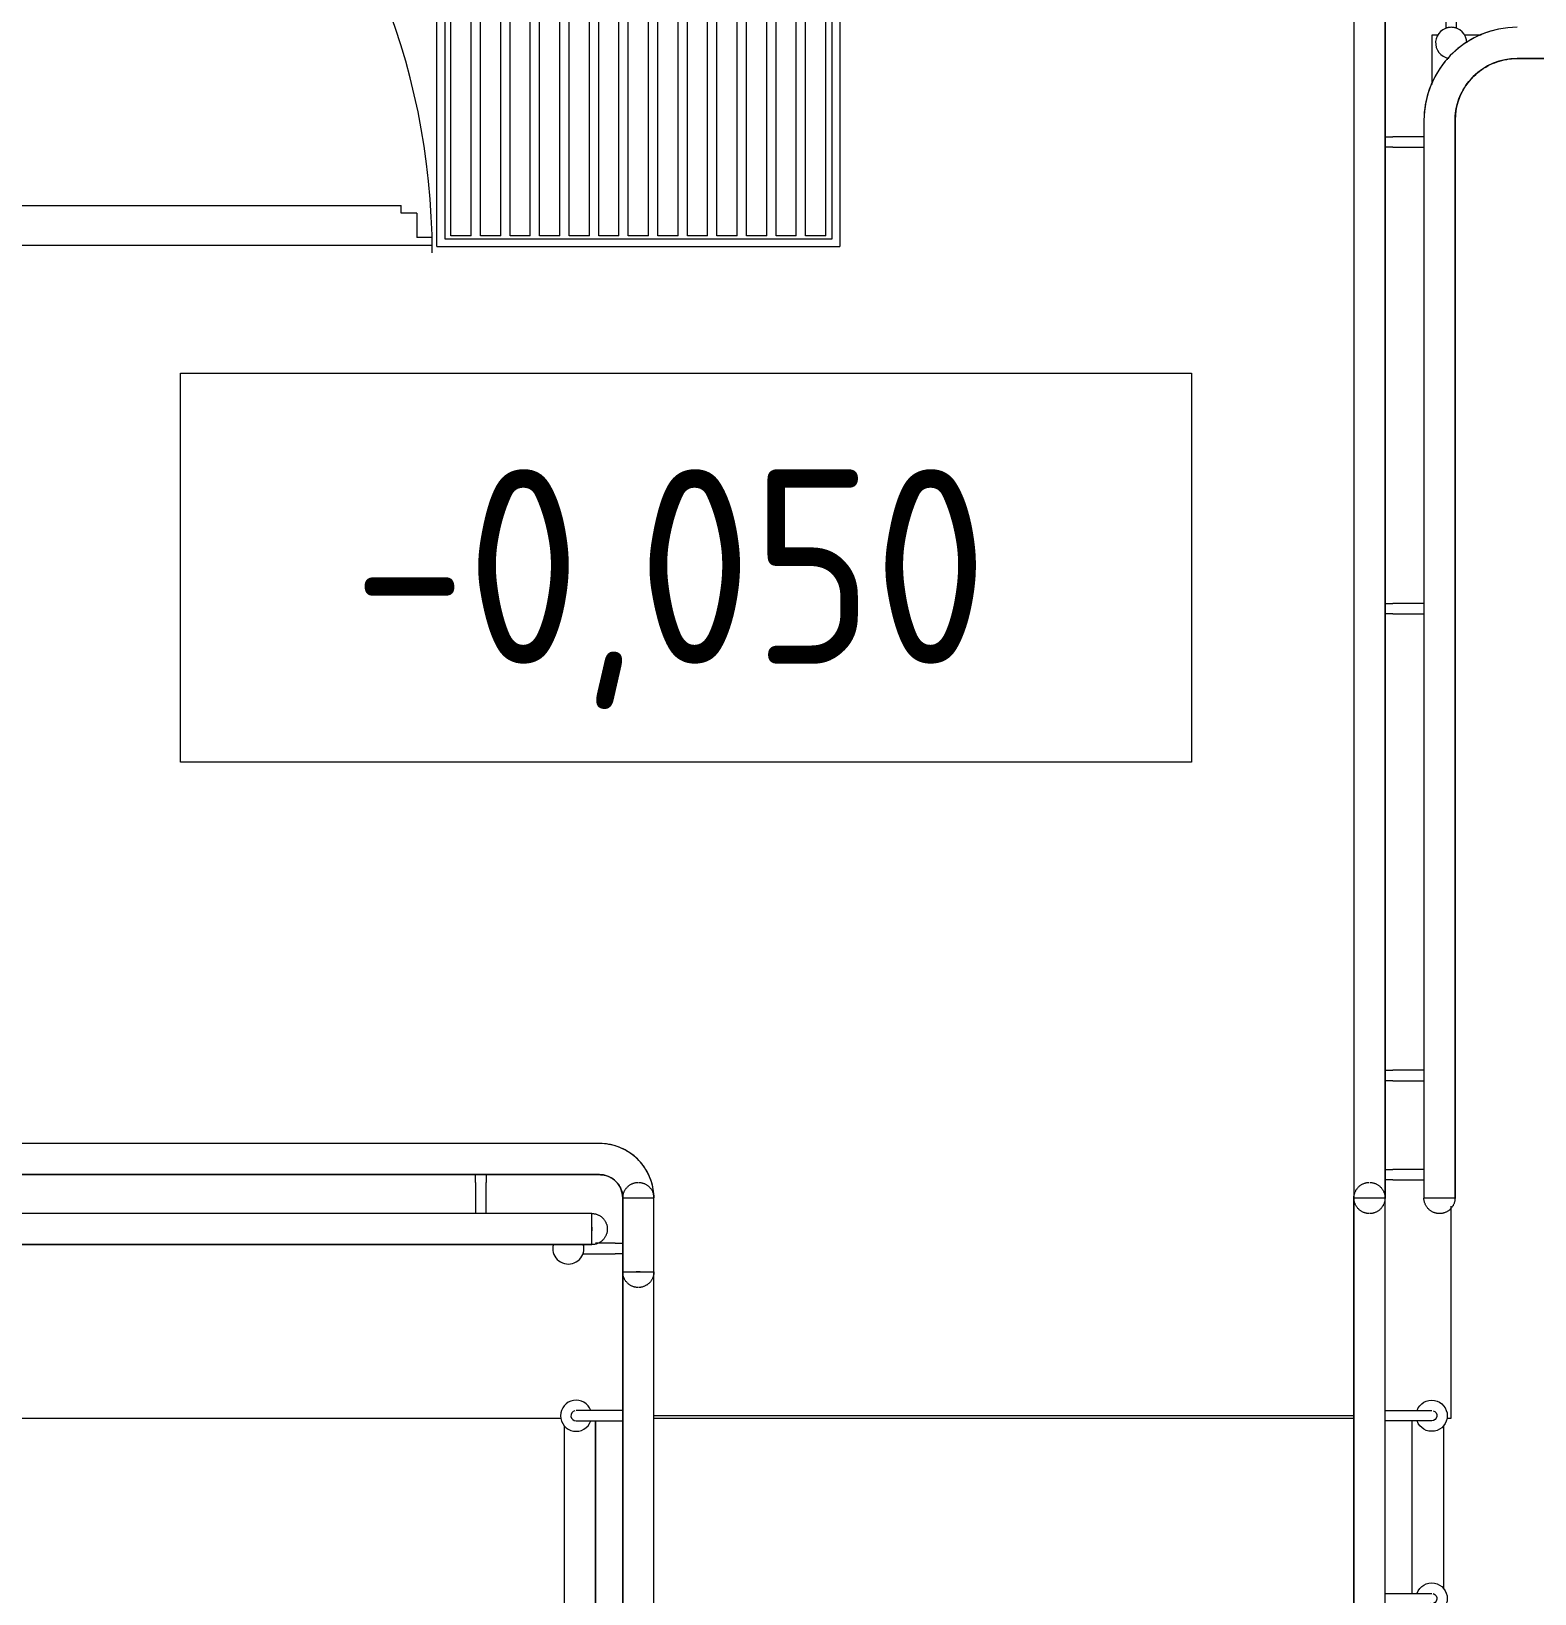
# Model space of a CAD drawing. Header units: millimetres. Extents: x -515342 to 330399, y -224905 to 507333.
# Drawn here: x -272444 to -270511, y -30284 to -28276 of the extents above; entities that cross this region are included whole.
import ezdxf

# ---------------------------------------------------------------- set-up
doc = ezdxf.new("R2010")
doc.units = ezdxf.units.MM
doc.linetypes.add('ASVP_Невидимые', pattern=[5, 3, -2])
doc.layers.get('0').update_dxf_attribs({"lineweight": 0})
for name, color, linetype, lineweight in [('Аннотация', 7, 'Continuous', 0), ('Двери', 7, 'Continuous', 0), ('Лестницы', 7, 'Continuous', 0), ('Обобщенные модели', 7, 'Continuous', 0), ('Ограждение', 7, 'Continuous', 0), ('Отметки', 7, 'Continuous', 0), ('Пандусы', 7, 'Continuous', 0), ('Стены внутренние', 7, 'Continuous', 0)]:
    doc.layers.add(name, color=color, linetype=linetype, lineweight=lineweight)
doc.styles.add('GOST Common_1', font='', dxfattribs={"width": 0.9, "height": 250})
doc.styles.get('GOST Common_1').set_extended_font_data('GOST Common')

# ---------------------------------------------------------------- blocks, each defined once
blk = doc.blocks.new('Дверь_Стальная_Фрамуга_2 полотна1 - АР_Дверь_Внутренняя_1350х2680h_коробка__О_Л 2-10217686-О_АР_П_1_0_000_План 1 этажа')
at = {"layer": 'Двери', "lineweight": 18}
for p, q in [((740, 1140), (730, 1140)), ((730, 1140), (730, 1120)), ((740, 240), (740, 1140)), ((699, 1120), (699, 1100)), ((699, 1120), (730, 1120)), ((699, 1100), (689, 1100)), ((689, 260), (689, 1100)), ((-699, 875), (-689, 875)), ((-699, 855), (-699, 875)), ((-689, 260), (-689, 875)), ((-730, 835), (-730, 855)), ((-699, 855), (-730, 855)), ((-740, 240), (-740, 835)), ((-740, 835), (-730, 835)), ((-730, 260), (-730, 240)), ((-730, 260), (-689, 260)), ((730, 260), (689, 260)), ((730, 260), (730, 240)), ((-810, 220), (-810, 230)), ((-801, 230), (-810, 230)), ((-775, 230), (-800, 230)), ((-775, 230), (-755, 230)), ((-775, 230), (-775, 160)), ((-755, 220), (-755, 230)), ((-730, 240), (-740, 240)), ((730, 240), (740, 240)), ((775, 230), (755, 230)), ((755, 220), (755, 230)), ((775, 230), (775, 160)), ((775, 230), (800, 230)), ((801, 230), (810, 230)), ((810, 220), (810, 230)), ((-755, 220), (-735, 220)), ((-735, 179), (-735, 220)), ((755, 220), (735, 220)), ((735, 179), (735, 220)), ((-735, 179), (-719, 179)), ((-719, 160), (-719, 179)), ((735, 179), (719, 179)), ((719, 160), (719, 179)), ((-775, 160), (-719, 160)), ((775, 160), (719, 160))]:
    blk.add_line(p, q, dxfattribs=at)
at = {"layer": 'Двери', "linetype": 'ASVP_Невидимые', "lineweight": 18}
for p, q in [((-775, 220), (-800, 220)), ((775, 220), (800, 220)), ((-800, 160), (-775, 160)), ((800, 160), (775, 160))]:
    blk.add_line(p, q, dxfattribs=at)
at = {"layer": 'Двери', "lineweight": 18}
for centre in [(-750, 240), (750, 240)]:
    blk.add_circle(centre, 10, dxfattribs=at)
for centre, radius, start, end in [((750, 240), 900, 90, 180), ((-750, 240), 637.9, 0, 90)]:
    blk.add_arc(centre, radius, start, end, dxfattribs=at)
blk = doc.blocks.new('Ограждение - АР_Ограждение_Балясина_D40 доп поручень 700-9726300-О_АР_П_1_0_000_План 1 этажа')
at = {"layer": 'Ограждение'}
for p, q in [((-26.7, 6.7), (-60, 6.7)), ((-60, -6.7), (-26.7, -6.7)), ((-26.7, -6.7), (-20, -6.7))]:
    blk.add_line(p, q, dxfattribs=at)
at = {"layer": 'Ограждение', "flags": 128}
for points in [[(0, 6.7), (0, 6.7), (-0.1, 6.7), (-0.2, 6.7), (-0.3, 6.7), (-0.5, 6.7), (-0.8, 6.7), (-1, 6.7), (-1.4, 6.7), (-1.7, 6.7), (-2.1, 6.7), (-2.5, 6.7), (-3, 6.7), (-3.5, 6.7), (-4.1, 6.7), (-4.7, 6.7), (-5.3, 6.7), (-5.9, 6.7), (-6.6, 6.7), (-7.3, 6.7), (-8.1, 6.7), (-8.9, 6.7), (-9.7, 6.7), (-10.5, 6.7), (-11.4, 6.7), (-12.3, 6.7), (-13.2, 6.7), (-14.1, 6.7), (-15, 6.7), (-16, 6.7), (-17, 6.7), (-18, 6.7), (-19, 6.7), (-20, 6.7), (-21.1, 6.7), (-22.1, 6.7), (-23.2, 6.7), (-24.2, 6.7), (-25.3, 6.7), (-26.4, 6.7), (-26.7, 6.7)], [(-26.7, -6.7), (-25.6, -6.7), (-24.5, -6.7), (-23.5, -6.7), (-22.4, -6.7), (-21.4, -6.7), (-20.3, -6.7), (-19.3, -6.7), (-18.3, -6.7), (-17.3, -6.7), (-16.3, -6.7), (-15.3, -6.7), (-14.4, -6.7), (-13.4, -6.7), (-12.5, -6.7), (-11.6, -6.7), (-10.7, -6.7), (-9.9, -6.7), (-9.1, -6.7), (-8.3, -6.7), (-7.5, -6.7), (-6.8, -6.7), (-6.1, -6.7), (-5.5, -6.7), (-4.8, -6.7), (-4.2, -6.7), (-3.7, -6.7), (-3.1, -6.7), (-2.7, -6.7), (-2.2, -6.7), (-1.8, -6.7), (-1.4, -6.7), (-1.1, -6.7), (-0.8, -6.7), (-0.6, -6.7), (-0.4, -6.7), (-0.2, -6.7), (-0.1, -6.7), (0, -6.7), (0, -6.7)]]:
    blk.add_lwpolyline(points, dxfattribs=at)
at = {"layer": 'Ограждение'}
for radius, start, end in [(20, 360, 160.3657), (6.67, 90, 105), (6.67, 285, 90), (20, 199.6343, 360)]:
    blk.add_arc((0, 0), radius, start, end, dxfattribs=at)
blk = doc.blocks.new('Ограждение - Ограждение-9721694-О_АР_П_1_0_000_План 1 этажа')
at = {"extrusion": (0, 0, -1), "zscale": -1, "rotation": 180}
for p in [(-104110, 5542.9), (-104110, 5307.9)]:
    blk.add_blockref('Ограждение - АР_Ограждение_Балясина_D40 доп поручень 700-9726300-О_АР_П_1_0_000_План 1 этажа', p, dxfattribs=at)
blk = doc.blocks.new('Ограждение - Ограждение-9721698-О_АР_П_1_0_000_План 1 этажа')
at = {"rotation": 180}
blk.add_blockref('Ограждение - АР_Ограждение_Балясина_D40 доп поручень 700-9726300-О_АР_П_1_0_000_План 1 этажа', (103010, 5542.9), dxfattribs=at)
blk = doc.blocks.new('Тип верхнего поручня - Верхний поручень_Внутренний_-9721743-О_АР_П_1_0_000_План 1 этажа')
at = {"layer": 'Ограждение'}
for p, q in [((104010, 5822.9), (104010, 5544.8)), ((104027.7, 5822.9), (104032.3, 5822.9)), ((104050, 5544.8), (104050, 5822.9)), ((104010, 5542.5), (104010, -453.6)), ((104050, -453.6), (104050, 5542.5))]:
    blk.add_line(p, q, dxfattribs=at)
at = {"layer": 'Ограждение', "flags": 128}
for points in [[(104010, 5544.8), (104010, 5543.6), (104010, 5542.5)], [(104050, 5542.5), (104050, 5543.7), (104050, 5544.8)]]:
    blk.add_lwpolyline(points, dxfattribs=at)
blk = doc.blocks.new('Тип верхнего поручня - АР_Ограждение_Ограничение_D40-V63-О_АР_П_1_0_000_План 1 этажа')
at = {"layer": 'Ограждение', "flags": 128}
for points in [[(0, 20), (0.8, 20), (1.6, 19.9), (2.4, 19.9), (3.2, 19.7), (4, 19.6), (4.8, 19.4), (5.5, 19.2), (6.3, 19), (7, 18.7), (7.8, 18.4), (8.5, 18.1), (9.2, 17.7), (9.9, 17.4), (10.6, 16.9), (11.3, 16.5), (11.9, 16), (12.6, 15.6), (13.2, 15), (13.8, 14.5), (14.3, 13.9), (14.9, 13.3), (15.4, 12.7), (15.9, 12.1), (16.4, 11.5), (16.8, 10.8), (17.2, 10.1), (17.6, 9.4), (18, 8.7), (18.3, 8), (18.6, 7.2), (18.9, 6.5), (19.2, 5.7), (19.4, 5), (19.6, 4.2), (19.7, 3.4), (19.8, 2.6), (19.9, 1.8), (20, 1), (20, 0.2)], [(20, -0.8), (19.9, -1.6), (19.9, -2.4), (19.7, -3.2), (19.6, -4), (19.4, -4.8), (19.2, -5.5), (19, -6.3), (18.7, -7), (18.4, -7.8), (18.1, -8.5), (17.7, -9.2), (17.4, -9.9), (16.9, -10.6), (16.5, -11.3), (16, -11.9), (15.6, -12.6), (15, -13.2), (14.5, -13.8), (13.9, -14.3), (13.3, -14.9), (12.7, -15.4), (12.1, -15.9), (11.5, -16.4), (10.8, -16.8), (10.1, -17.2), (9.4, -17.6), (8.7, -18), (8, -18.3), (7.2, -18.6), (6.5, -18.9), (5.7, -19.2), (5, -19.4), (4.2, -19.6), (3.4, -19.7), (2.6, -19.8), (1.8, -19.9), (1, -20), (0.2, -20), (0, -20)]]:
    blk.add_lwpolyline(points, dxfattribs=at)
blk = doc.blocks.new('Тип верхнего поручня - Верхний поручень_Внутренний_-V64-О_АР_П_1_0_000_План 1 этажа')
at = {"layer": 'Ограждение'}
for p, q in [((104010, 5822.9), (104030, 5822.9)), ((104010, 5544.8), (104010, 5822.9)), ((104031, 5822.9), (104050, 5822.9)), ((104050, 5544.8), (104050, 5822.9)), ((104010, 5540.9), (104010, 5544.8)), ((104050, 5540.9), (104050, 5544.8)), ((104010, -455.2), (104010, 5540.9)), ((104050, -455.2), (104050, 5540.9))]:
    blk.add_line(p, q, dxfattribs=at)
blk = doc.blocks.new('Тип верхнего поручня - Верхний поручень_Внутренний_-9721785-О_АР_П_1_0_000_План 1 этажа')
at = {"layer": 'Ограждение'}
for p, q in [((103070, 5822.9), (103070, 5544.8)), ((103087.1, 5822.9), (103092.3, 5822.9)), ((103110, 5544.8), (103110, 5822.9)), ((103070, 5542.5), (103070, -453.6)), ((103110, -453.6), (103110, 5542.5))]:
    blk.add_line(p, q, dxfattribs=at)
at = {"layer": 'Ограждение', "flags": 128}
for points in [[(103070, 5544.8), (103070, 5543.6), (103070, 5542.5)], [(103110, 5542.5), (103110, 5543.7), (103110, 5544.8)]]:
    blk.add_lwpolyline(points, dxfattribs=at)
blk = doc.blocks.new('Тип верхнего поручня - Верхний поручень_Внутренний_-V66-О_АР_П_1_0_000_План 1 этажа')
at = {"layer": 'Ограждение'}
for p, q in [((103070, 5822.9), (103110, 5822.9)), ((103070, 5544.8), (103070, 5822.9)), ((103110, 5544.8), (103110, 5822.9)), ((103070, 5540.9), (103070, 5544.8)), ((103110, 5540.9), (103110, 5544.8)), ((103070, -455.2), (103070, 5540.9)), ((103110, -455.2), (103110, 5540.9))]:
    blk.add_line(p, q, dxfattribs=at)
blk = doc.blocks.new('Тип перил - АР_Ограждение_Ограничение_D40-V68-О_АР_П_1_0_000_План 1 этажа')
at = {"layer": 'Ограждение', "flags": 128}
blk.add_lwpolyline([(7.2, -18.6), (6.5, -18.9), (5.7, -19.2), (5, -19.4), (4.7, -19.4)], dxfattribs=at)
blk = doc.blocks.new('Ограждение - АР_Ограждение_Балясина_D40 доп поручень 700_900-10028975-О_АР_П_1_0_000_План 1 этажа')
at = {"layer": 'Ограждение'}
for p, q in [((-20, 6.7), (-60, 6.7)), ((-20, 6.7), (-60, 6.7)), ((-60, -6.7), (-20, -6.7)), ((-60, -6.7), (-20, -6.7))]:
    blk.add_line(p, q, dxfattribs=at)
at = {"layer": 'Ограждение', "flags": 128}
for points in [[(-69.7, 6.7), (-68.6, 6.7), (-67.4, 6.7), (-66.3, 6.7), (-65.1, 6.7), (-63.9, 6.7), (-62.7, 6.7), (-61.5, 6.7), (-60.3, 6.7), (-60, 6.7)], [(-69.7, 6.7), (-68.6, 6.7), (-67.4, 6.7), (-66.3, 6.7), (-65.1, 6.7), (-63.9, 6.7), (-62.7, 6.7), (-61.5, 6.7), (-60.3, 6.7), (-60, 6.7)], [(-60, -6.7), (-61.2, -6.7), (-62.4, -6.7), (-63.6, -6.7), (-64.8, -6.7), (-66, -6.7), (-67.1, -6.7), (-68.3, -6.7), (-69.4, -6.7)], [(-60, -6.7), (-61.2, -6.7), (-62.4, -6.7), (-63.6, -6.7), (-64.8, -6.7), (-66, -6.7), (-67.1, -6.7), (-68.3, -6.7), (-69.4, -6.7)]]:
    blk.add_lwpolyline(points, dxfattribs=at)
blk = doc.blocks.new('Ограждение - АР_Ограждение_Балясина_D40 доп поручень 700_900-V75-О_АР_П_1_0_000_План 1 этажа')
at = {"layer": 'Ограждение'}
for p, q in [((-18.9, 6.7), (-60, 6.7)), ((-18.7, 6.7), (-60, 6.7)), ((-60, -6.7), (-18.9, -6.7)), ((-60, -6.7), (-18.7, -6.7))]:
    blk.add_line(p, q, dxfattribs=at)
at = {"layer": 'Ограждение', "flags": 128}
for points in [[(-69.7, 6.7), (-68.6, 6.7), (-67.4, 6.7), (-66.3, 6.7), (-65.1, 6.7), (-63.9, 6.7), (-62.7, 6.7), (-61.5, 6.7), (-60.3, 6.7), (-60, 6.7)], [(-69.7, 6.7), (-68.6, 6.7), (-67.4, 6.7), (-66.3, 6.7), (-65.1, 6.7), (-63.9, 6.7), (-62.7, 6.7), (-61.5, 6.7), (-60.3, 6.7), (-60, 6.7)], [(-60, -6.7), (-61.2, -6.7), (-62.4, -6.7), (-63.6, -6.7), (-64.8, -6.7), (-66, -6.7), (-67.1, -6.7), (-68.3, -6.7), (-69.4, -6.7)], [(-60, -6.7), (-61.2, -6.7), (-62.4, -6.7), (-63.6, -6.7), (-64.8, -6.7), (-66, -6.7), (-67.1, -6.7), (-68.3, -6.7), (-69.4, -6.7)]]:
    blk.add_lwpolyline(points, dxfattribs=at)
at = {"layer": 'Ограждение'}
for start, end in [(90.2461, 180), (180, 350.9632)]:
    blk.add_arc((0, 0), 20, start, end, dxfattribs=at)
for points, knots in [([(-19.2, 5.8), (-19.2, 5.6), (-19.4, 5.1), (-19.6, 4.1), (-19.9, 2.4), (-20, 1), (-20, 0)], [0.6666667, 0.6666667, 0.6666667, 0.6666667, 0.7222222, 0.7916667, 0.8611111, 1, 1, 1, 1]), ([(-20, 0), (-20, -0.8), (-19.9, -2.3), (-19.6, -4), (-19.3, -5.1), (-19.2, -5.6), (-19.2, -5.8)], [0, 0, 0, 0, 0.1111111, 0.2222222, 0.2777778, 0.3333333, 0.3333333, 0.3333333, 0.3333333])]:
    blk.add_open_spline(points, degree=3, knots=knots, dxfattribs=at)
blk = doc.blocks.new('Ограждение - Ограждение-9728431-О_АР_П_1_0_000_План 1 этажа')
at = {"layer": 'Ограждение'}
for p, q in [((104110, 7317.9), (104110, 7254.4)), ((104117.7, 7317.9), (104110, 7317.9)), ((104173.4, 7317.9), (104152.3, 7317.9)), ((104130, 7288.5), (104130, 7286.3))]:
    blk.add_line(p, q, dxfattribs=at)
at = {"rotation": 269.9999999999998}
blk.add_blockref('Ограждение - АР_Ограждение_Балясина_D40 доп поручень 700_900-V75-О_АР_П_1_0_000_План 1 этажа', (104135, 7307.9), dxfattribs=at)
for p in [(104120, 7180.4), (104120, 6580.4), (104120, 5980.4), (104120, 5852.9)]:
    blk.add_blockref('Ограждение - АР_Ограждение_Балясина_D40 доп поручень 700_900-10028975-О_АР_П_1_0_000_План 1 этажа', p)
blk = doc.blocks.new('Тип верхнего поручня - Верхний поручень_Внутренний_-9728835-О_АР_П_1_0_000_План 1 этажа')
at = {"layer": 'Ограждение'}
for p, q in [((104220, 7287.9), (104325.4, 7287.9)), ((104100, 7207.9), (104100, 7082.5)), ((104140, 7082.5), (104140, 7207.9)), ((104100, 7082.5), (104100, 5852.9)), ((104140, 5852.9), (104140, 7082.5)), ((104100, 5852.9), (104100, 5822.8)), ((104140, 5822.8), (104140, 5852.9)), ((104122.3, 5822.8), (104117.7, 5822.8))]:
    blk.add_line(p, q, dxfattribs=at)
at = {"layer": 'Ограждение', "flags": 128}
for points in [[(104186.8, 7323.2), (104182.3, 7321.8), (104177.7, 7320.2), (104173.3, 7318.4), (104168.9, 7316.4), (104164.6, 7314.3), (104160.4, 7312), (104156.3, 7309.5), (104152.2, 7306.9), (104148.3, 7304.1), (104144.5, 7301.2), (104140.9, 7298.1), (104137.3, 7294.8), (104133.9, 7291.5), (104130.6, 7287.9), (104127.5, 7284.3), (104124.5, 7280.6), (104121.7, 7276.7), (104119, 7272.7), (104116.5, 7268.6), (104114.2, 7264.4), (104112, 7260.1), (104110, 7255.8), (104108.2, 7251.3), (104106.5, 7246.8), (104105, 7242.3), (104103.8, 7237.6), (104102.7, 7233), (104101.7, 7228.2), (104101, 7223.5), (104100.5, 7218.7), (104100.2, 7213.9), (104100, 7209.1), (104100, 7207.9)], [(104140, 7207.9), (104140.1, 7211.1), (104140.3, 7214.2), (104140.6, 7217.4), (104141, 7220.6), (104141.6, 7223.7), (104142.3, 7226.9), (104143.1, 7230), (104144.1, 7233), (104145.1, 7236), (104146.3, 7239), (104147.6, 7241.9), (104149, 7244.8), (104150.6, 7247.6), (104152.2, 7250.3), (104154, 7253), (104155.8, 7255.6), (104157.8, 7258.2), (104159.9, 7260.6), (104162, 7263), (104164.3, 7265.2), (104166.6, 7267.4), (104169, 7269.5), (104171.5, 7271.5), (104174.1, 7273.4), (104176.8, 7275.2), (104179.5, 7276.8), (104182.3, 7278.4), (104185.1, 7279.9), (104188.1, 7281.2), (104191, 7282.4), (104194, 7283.5), (104197.1, 7284.5), (104200.1, 7285.3), (104203.3, 7286.1), (104206.4, 7286.7), (104209.6, 7287.2), (104212.7, 7287.5), (104215.9, 7287.7), (104219.1, 7287.8), (104220, 7287.9)]]:
    blk.add_lwpolyline(points, dxfattribs=at)
blk = doc.blocks.new('Тип верхнего поручня - АР_Ограждение_Ограничение_D40-V48-О_АР_П_1_0_000_План 1 этажа')
at = {"layer": 'Ограждение', "flags": 128}
for points in [[(0, 20), (0.8, 20), (1.6, 19.9), (2.4, 19.9), (3.2, 19.7), (4, 19.6), (4.8, 19.4), (5.5, 19.2), (6.3, 19), (7, 18.7), (7.8, 18.4), (8.5, 18.1), (9.2, 17.7), (9.9, 17.4), (10.6, 16.9), (11.3, 16.5), (11.9, 16), (12.6, 15.6), (13.2, 15), (13.8, 14.5), (14.3, 13.9), (14.9, 13.3), (15.4, 12.7), (15.9, 12.1), (16.4, 11.5), (16.8, 10.8), (17.2, 10.1), (17.6, 9.4), (18, 8.7), (18.3, 8), (18.6, 7.2), (18.9, 6.5), (19.2, 5.7), (19.4, 5), (19.6, 4.2), (19.7, 3.4), (19.8, 2.6), (19.9, 1.8), (20, 1), (20, 0.2), (20, 0)], [(20, 0), (20, -0.8), (19.9, -1.6), (19.9, -2.4), (19.7, -3.2), (19.6, -4), (19.4, -4.8), (19.2, -5.5), (19, -6.3), (18.7, -7), (18.4, -7.8), (18.1, -8.5), (17.7, -9.2), (17.4, -9.9), (16.9, -10.6), (16.5, -11.3), (16, -11.9), (15.6, -12.6), (15, -13.2), (14.5, -13.8), (13.9, -14.3), (13.3, -14.9), (12.7, -15.4), (12.1, -15.9), (11.5, -16.4), (10.8, -16.8), (10.1, -17.2), (9.4, -17.6), (8.7, -18), (8, -18.3), (7.2, -18.6), (6.5, -18.9), (5.7, -19.2), (5, -19.4), (4.2, -19.6), (3.4, -19.7), (2.6, -19.8), (1.8, -19.9), (1, -20), (0.2, -20), (0, -20)]]:
    blk.add_lwpolyline(points, dxfattribs=at)
blk = doc.blocks.new('Тип верхнего поручня - Верхний поручень_Внутренний_-V76-О_АР_П_1_0_000_План 1 этажа')
at = {"layer": 'Ограждение'}
for p, q in [((104345.4, 7287.9), (104220, 7287.9)), ((104100, 7207.9), (104100, 5822.8)), ((104140, 7207.9), (104140, 5822.8)), ((104140, 5822.8), (104100, 5822.8))]:
    blk.add_line(p, q, dxfattribs=at)
for radius in [120, 80]:
    blk.add_arc((104220, 7207.9), radius, 90, 180, dxfattribs=at)
blk = doc.blocks.new('Тип перил - Перила_Внутренний_-9728852-О_АР_П_1_0_000_План 1 этажа')
at = {"layer": 'Ограждение'}
for p, q in [((104010, 7347.9), (104010, 5852.9)), ((104050, 5852.9), (104050, 7347.9)), ((104010, 5852.9), (104010, 5822.8)), ((104050, 5822.8), (104050, 5852.9)), ((104032.3, 5822.8), (104027.7, 5822.8))]:
    blk.add_line(p, q, dxfattribs=at)
blk = doc.blocks.new('Тип перил - АР_Ограждение_Ограничение_D40-V77-О_АР_П_1_0_000_План 1 этажа')
at = {"layer": 'Ограждение', "flags": 128}
for points in [[(0, 20), (0.8, 20), (1.6, 19.9), (2.4, 19.9), (3.2, 19.7), (4, 19.6), (4.8, 19.4), (5.5, 19.2), (6.3, 19), (7, 18.7), (7.8, 18.4), (8.5, 18.1), (9.2, 17.7), (9.9, 17.4), (10.6, 16.9), (11.3, 16.5), (11.9, 16), (12.6, 15.6), (13.2, 15), (13.8, 14.5), (14.3, 13.9), (14.9, 13.3), (15.4, 12.7), (15.9, 12.1), (16.4, 11.5), (16.8, 10.8), (17.2, 10.1), (17.6, 9.4), (18, 8.7), (18.3, 8), (18.6, 7.2), (18.9, 6.5), (19.2, 5.7), (19.4, 5), (19.6, 4.2), (19.7, 3.4), (19.8, 2.6), (19.9, 1.8), (20, 1), (20, 0.2)], [(20, -0.8), (19.9, -1.6), (19.9, -2.4), (19.7, -3.2), (19.6, -4), (19.4, -4.8), (19.2, -5.5), (19, -6.3), (18.7, -7), (18.4, -7.8), (18.1, -8.5), (17.7, -9.2), (17.4, -9.9), (16.9, -10.6), (16.5, -11.3), (16, -11.9), (15.6, -12.6), (15, -13.2), (14.5, -13.8), (13.9, -14.3), (13.3, -14.9), (12.7, -15.4), (12.1, -15.9), (11.5, -16.4), (10.8, -16.8), (10.1, -17.2), (9.4, -17.6), (8.7, -18), (8, -18.3), (7.2, -18.6), (6.5, -18.9), (5.7, -19.2), (5, -19.4), (4.2, -19.6), (3.4, -19.7), (2.6, -19.8), (1.8, -19.9), (1, -20), (0.2, -20), (0, -20)]]:
    blk.add_lwpolyline(points, dxfattribs=at)
blk = doc.blocks.new('Тип перил - Перила_Внутренний_-V78-О_АР_П_1_0_000_План 1 этажа')
at = {"layer": 'Ограждение'}
for p, q in [((104010, 7347.9), (104010, 5822.8)), ((104050, 7347.9), (104050, 5822.8)), ((104030, 5822.8), (104010, 5822.8)), ((104050, 5822.8), (104031, 5822.8))]:
    blk.add_line(p, q, dxfattribs=at)
blk = doc.blocks.new('Ограждение - АР_Ограждение_Балясина_D40 доп поручень 700_900-V84-О_АР_П_1_0_000_План 1 этажа')
at = {"layer": 'Ограждение'}
for p, q in [((-18.9, 6.7), (-60, 6.7)), ((-18.7, 6.7), (-59.4, 6.7)), ((-60, -6.7), (-35.1, -6.7)), ((-59.4, -6.7), (-35.1, -6.7))]:
    blk.add_line(p, q, dxfattribs=at)
at = {"layer": 'Ограждение', "flags": 128}
for points in [[(-69.7, 6.7), (-68.6, 6.7), (-67.4, 6.7), (-66.3, 6.7), (-65.1, 6.7), (-63.9, 6.7), (-62.7, 6.7), (-61.5, 6.7), (-60.3, 6.7), (-60, 6.7)], [(-69.7, 6.7), (-68.6, 6.7), (-67.4, 6.7), (-66.3, 6.7), (-65.1, 6.7), (-63.9, 6.7), (-62.7, 6.7), (-61.5, 6.7), (-60.3, 6.7), (-60, 6.7)], [(-60, -6.7), (-61.2, -6.7), (-62.4, -6.7), (-63.6, -6.7), (-64.8, -6.7), (-66, -6.7), (-67.1, -6.7), (-68.3, -6.7), (-69.4, -6.7)], [(-60, -6.7), (-61.2, -6.7), (-62.4, -6.7), (-63.6, -6.7), (-64.8, -6.7), (-66, -6.7), (-67.1, -6.7), (-68.3, -6.7), (-69.4, -6.7)]]:
    blk.add_lwpolyline(points, dxfattribs=at)
at = {"layer": 'Ограждение'}
for start, end in [(360, 180), (180, 194.4889), (345.5111, 360)]:
    blk.add_arc((0, 0), 20, start, end, dxfattribs=at)
blk.add_open_spline([(-19.2, 5.8), (-19.2, 5.6), (-19.4, 5.1), (-19.6, 4.1), (-19.9, 2.4), (-20, 1), (-20, 0)], degree=3, knots=[0.6666667, 0.6666667, 0.6666667, 0.6666667, 0.7222222, 0.7916667, 0.8611111, 1, 1, 1, 1], dxfattribs=at)
blk.add_open_spline([(-20, 0), (-20, -0.8), (-19.9, -2.3), (-19.7, -3.7), (-19.5, -4.3)], degree=3, dxfattribs=at)
blk = doc.blocks.new('Ограждение - АР_Ограждение_Балясина_D40 доп поручень 700_900-10028959-О_АР_П_1_0_000_План 1 этажа')
at = {"layer": 'Ограждение'}
for p, q in [((-20, 6.7), (-60, 6.7)), ((-20, 6.7), (-60, 6.7)), ((-60, -6.7), (-20, -6.7)), ((-60, -6.7), (-20, -6.7))]:
    blk.add_line(p, q, dxfattribs=at)
at = {"layer": 'Ограждение', "flags": 128}
for points in [[(-69.7, 6.7), (-68.6, 6.7), (-67.4, 6.7), (-66.3, 6.7), (-65.1, 6.7), (-63.9, 6.7), (-62.7, 6.7), (-61.5, 6.7), (-60.3, 6.7), (-60, 6.7)], [(-69.7, 6.7), (-68.6, 6.7), (-67.4, 6.7), (-66.3, 6.7), (-65.1, 6.7), (-63.9, 6.7), (-62.7, 6.7), (-61.5, 6.7), (-60.3, 6.7), (-60, 6.7)], [(-60, -6.7), (-61.2, -6.7), (-62.4, -6.7), (-63.6, -6.7), (-64.8, -6.7), (-66, -6.7), (-67.1, -6.7), (-68.3, -6.7), (-69.4, -6.7)], [(-60, -6.7), (-61.2, -6.7), (-62.4, -6.7), (-63.6, -6.7), (-64.8, -6.7), (-66, -6.7), (-67.1, -6.7), (-68.3, -6.7), (-69.4, -6.7)]]:
    blk.add_lwpolyline(points, dxfattribs=at)
blk = doc.blocks.new('Ограждение - Ограждение-9730076-О_АР_П_1_0_000_План 1 этажа')
for name, p, rotation in [('Ограждение - АР_Ограждение_Балясина_D40 доп поручень 700_900-10028959-О_АР_П_1_0_000_План 1 этажа', (102175, 5782.9), 269.9999999999998), ('Ограждение - АР_Ограждение_Балясина_D40 доп поручень 700_900-10028959-О_АР_П_1_0_000_План 1 этажа', (102287.5, 5782.9), 269.9999999999998), ('Ограждение - АР_Ограждение_Балясина_D40 доп поручень 700_900-10028959-О_АР_П_1_0_000_План 1 этажа', (102887.5, 5782.9), 269.9999999999998), ('Ограждение - АР_Ограждение_Балясина_D40 доп поручень 700_900-10028959-О_АР_П_1_0_000_План 1 этажа', (102887.5, 5782.9), 269.9999999999998), ('Ограждение - АР_Ограждение_Балясина_D40 доп поручень 700_900-V84-О_АР_П_1_0_000_План 1 этажа', (103000, 5757.9), 180)]:
    blk.add_blockref(name, p, dxfattribs=dict(rotation=rotation))
blk = doc.blocks.new('Тип верхнего поручня - Верхний поручень_Внутренний_-9730153-О_АР_П_1_0_000_План 1 этажа')
at = {"layer": 'Ограждение'}
for p, q in [((102175, 5802.9), (102144.9, 5802.9)), ((103000, 5802.9), (102175, 5802.9)), ((103030.1, 5802.9), (103000, 5802.9)), ((102144.9, 5780.5), (102144.9, 5785.2)), ((103030.1, 5785.2), (103030.1, 5780.5)), ((102144.9, 5762.9), (102175, 5762.9)), ((102175, 5762.9), (103000, 5762.9)), ((103000, 5762.9), (103030.1, 5762.9))]:
    blk.add_line(p, q, dxfattribs=at)
blk = doc.blocks.new('Тип верхнего поручня - Верхний поручень_Внутренний_-V85-О_АР_П_1_0_000_План 1 этажа')
at = {"layer": 'Ограждение'}
for p, q in [((102144.9, 5762.9), (102144.9, 5802.9)), ((102175, 5802.9), (102144.9, 5802.9)), ((103000, 5802.9), (102175, 5802.9)), ((103030.1, 5802.9), (103000, 5802.9)), ((103030.1, 5762.9), (103030.1, 5802.9)), ((102175, 5762.9), (102144.9, 5762.9)), ((103000, 5762.9), (102175, 5762.9)), ((103030.1, 5762.9), (103000, 5762.9))]:
    blk.add_line(p, q, dxfattribs=at)
blk = doc.blocks.new('Тип перил - Перила_Внутренний_-9730166-О_АР_П_1_0_000_План 1 этажа')
at = {"layer": 'Ограждение'}
for p, q in [((102175, 5892.9), (102144.9, 5892.9)), ((103040, 5892.9), (102175, 5892.9)), ((102144.9, 5870.5), (102144.9, 5875.2)), ((102144.9, 5852.9), (102175, 5852.9)), ((102175, 5852.9), (103040, 5852.9)), ((103070, 5822.9), (103070, 5757.9)), ((103110, 5757.9), (103110, 5822.9)), ((103070, 5757.9), (103070, 5727.8)), ((103110, 5727.8), (103110, 5757.9)), ((103092.3, 5727.8), (103087.1, 5727.8))]:
    blk.add_line(p, q, dxfattribs=at)
at = {"layer": 'Ограждение', "flags": 128}
for points in [[(103110, 5822.9), (103109.9, 5825.7), (103109.8, 5828.4), (103109.5, 5831.2), (103109.1, 5834), (103108.6, 5836.8), (103108, 5839.5), (103107.3, 5842.2), (103106.4, 5844.9), (103105.5, 5847.5), (103104.5, 5850.1), (103103.3, 5852.7), (103102.1, 5855.2), (103100.7, 5857.6), (103099.3, 5860), (103097.8, 5862.4), (103096.1, 5864.7), (103094.4, 5866.9), (103092.6, 5869), (103090.7, 5871.1), (103088.8, 5873.1), (103086.7, 5875), (103084.6, 5876.8), (103082.4, 5878.5), (103080.1, 5880.2), (103077.8, 5881.8), (103075.4, 5883.2), (103073, 5884.6), (103070.5, 5885.9), (103068, 5887), (103065.4, 5888.1), (103062.7, 5889.1), (103060.1, 5889.9), (103057.4, 5890.7), (103054.6, 5891.3), (103051.9, 5891.8), (103049.1, 5892.3), (103046.3, 5892.6), (103043.6, 5892.8), (103040.8, 5892.8), (103040, 5892.9)], [(103040, 5852.9), (103041.2, 5852.8), (103042.4, 5852.8), (103043.6, 5852.6), (103044.8, 5852.5), (103046, 5852.3), (103047.1, 5852), (103048.3, 5851.7), (103049.4, 5851.3), (103050.6, 5850.9), (103051.7, 5850.5), (103052.8, 5850), (103053.9, 5849.5), (103054.9, 5848.9), (103055.9, 5848.3), (103056.9, 5847.6), (103057.9, 5846.9), (103058.9, 5846.2), (103059.8, 5845.4), (103060.7, 5844.6), (103061.5, 5843.8), (103062.3, 5842.9), (103063.1, 5842), (103063.9, 5841), (103064.6, 5840.1), (103065.2, 5839.1), (103065.9, 5838), (103066.5, 5837), (103067, 5835.9), (103067.5, 5834.8), (103068, 5833.7), (103068.4, 5832.6), (103068.7, 5831.5), (103069.1, 5830.3), (103069.3, 5829.1), (103069.6, 5828), (103069.7, 5826.8), (103069.9, 5825.6), (103070, 5824.4), (103070, 5823.2), (103070, 5822.9)]]:
    blk.add_lwpolyline(points, dxfattribs=at)
blk = doc.blocks.new('Тип перил - Перила_Внутренний_-V86-О_АР_П_1_0_000_План 1 этажа')
at = {"layer": 'Ограждение'}
for p, q in [((102144.9, 5852.9), (102144.9, 5892.9)), ((102175, 5892.9), (102144.9, 5892.9)), ((103040, 5892.9), (102175, 5892.9)), ((102175, 5852.9), (102144.9, 5852.9)), ((103040, 5852.9), (102175, 5852.9)), ((103070, 5757.9), (103070, 5822.9)), ((103110, 5757.9), (103110, 5822.9)), ((103070, 5727.8), (103070, 5757.9)), ((103110, 5727.8), (103110, 5757.9)), ((103070, 5727.8), (103110, 5727.8))]:
    blk.add_line(p, q, dxfattribs=at)
for radius in [70, 30]:
    blk.add_arc((103040, 5822.9), radius, 0, 90, dxfattribs=at)
blk = doc.blocks.new('Тип перил - Перила_Внутренний_-9730179-О_АР_П_1_0_000_План 1 этажа')
at = {"layer": 'Ограждение', "flags": 128}
blk.add_lwpolyline([(103110, 5822.9), (103109.9, 5825.7), (103109.8, 5828.4), (103109.5, 5831.2), (103109.1, 5834), (103108.6, 5836.8), (103108, 5839.5), (103107.3, 5842.2), (103106.4, 5844.9), (103105.5, 5847.5), (103104.5, 5850.1), (103103.3, 5852.7), (103102.1, 5855.2), (103100.7, 5857.6), (103099.3, 5860), (103097.8, 5862.4), (103096.1, 5864.7), (103094.4, 5866.9), (103092.6, 5869), (103090.7, 5871.1), (103088.8, 5873.1), (103086.7, 5875), (103084.6, 5876.8), (103082.4, 5878.5), (103080.1, 5880.2), (103077.8, 5881.8), (103075.4, 5883.2), (103073, 5884.6), (103070.5, 5885.9), (103068, 5887), (103065.4, 5888.1), (103062.7, 5889.1), (103060.1, 5889.9), (103057.4, 5890.7), (103054.6, 5891.3), (103051.9, 5891.8), (103049.1, 5892.3), (103046.3, 5892.6), (103043.6, 5892.8), (103040.8, 5892.8)], dxfattribs=at)
blk = doc.blocks.new('Тип перил - Перила_Внутренний_-V87-О_АР_П_1_0_000_План 1 этажа')
at = {"layer": 'Ограждение'}
for start, end in [(50.2351, 90), (0, 39.7649)]:
    blk.add_arc((103040, 5822.9), 30, start, end, dxfattribs=at)
blk = doc.blocks.new('СД_Люблино_Фасады_rvt-1-О_АР_П_1_0_000_План 1 этажа')
at = {"layer": 'Лестницы'}
for p, q in [((104135, 5539.9), (104135, 5812.4)), ((102187, 5539.9), (102990.4, 5539.9)), ((103110, 5539.9), (104010, 5539.9)), ((104129.6, 5539.9), (104135, 5539.9))]:
    blk.add_line(p, q, dxfattribs=at)
at = {"layer": 'Пандусы'}
for p, q in [((103035, 5261.5), (103035, 5536.2)), ((104010, 5542.9), (103110, 5542.9)), ((104085, 5314.4), (104085, 5536.2))]:
    blk.add_line(p, q, dxfattribs=at)
at = {"layer": 'Стены внутренние'}
for p, q in [((102995, 5268), (102995, 5529.8)), ((103035, 5536.2), (103035, 5261.5)), ((104085, 5314.4), (104085, 5536.2)), ((104125, 5529.8), (104125, 5320.9))]:
    blk.add_line(p, q, dxfattribs=at)
at = {"layer": 'Двери', "lineweight": 9, "rotation": 269.9999999999997}
blk.add_blockref('Дверь_Стальная_Фрамуга_2 полотна1 - АР_Дверь_Внутренняя_1350х2680h_коробка__О_Л 2-10217686-О_АР_П_1_0_000_План 1 этажа', (101685, 7787.9), dxfattribs=at)
at = {"layer": 'Ограждение', "lineweight": 9}
for name, p in [('Тип перил - Перила_Внутренний_-9728852-О_АР_П_1_0_000_План 1 этажа', (0, 0)), ('Тип перил - Перила_Внутренний_-V78-О_АР_П_1_0_000_План 1 этажа', (0, 0)), ('Тип верхнего поручня - Верхний поручень_Внутренний_-9728835-О_АР_П_1_0_000_План 1 этажа', (0, 0)), ('Тип верхнего поручня - Верхний поручень_Внутренний_-V76-О_АР_П_1_0_000_План 1 этажа', (0, 0)), ('Ограждение - Ограждение-9728431-О_АР_П_1_0_000_План 1 этажа', (0, 0)), ('Тип верхнего поручня - Верхний поручень_Внутренний_-9721743-О_АР_П_1_0_000_План 1 этажа', (0, 0)), ('Тип верхнего поручня - Верхний поручень_Внутренний_-V64-О_АР_П_1_0_000_План 1 этажа', (0, 0)), ('Ограждение - Ограждение-9721694-О_АР_П_1_0_000_План 1 этажа', (0, 0)), ('Тип перил - Перила_Внутренний_-9730166-О_АР_П_1_0_000_План 1 этажа', (0, 0)), ('Тип перил - Перила_Внутренний_-V86-О_АР_П_1_0_000_План 1 этажа', (0, 0)), ('Тип перил - Перила_Внутренний_-9730179-О_АР_П_1_0_000_План 1 этажа', (0, 0)), ('Ограждение - Ограждение-9730076-О_АР_П_1_0_000_План 1 этажа', (0, 0)), ('Тип перил - Перила_Внутренний_-V87-О_АР_П_1_0_000_План 1 этажа', (0, 0)), ('Тип верхнего поручня - Верхний поручень_Внутренний_-9721785-О_АР_П_1_0_000_План 1 этажа', (0, 0)), ('Тип верхнего поручня - Верхний поручень_Внутренний_-V66-О_АР_П_1_0_000_План 1 этажа', (0, 0)), ('Тип верхнего поручня - Верхний поручень_Внутренний_-9730153-О_АР_П_1_0_000_План 1 этажа', (0, 0)), ('Тип верхнего поручня - Верхний поручень_Внутренний_-V85-О_АР_П_1_0_000_План 1 этажа', (0, 0)), ('Тип верхнего поручня - АР_Ограждение_Ограничение_D40-V48-О_АР_П_1_0_000_План 1 этажа', (103030.1, 5782.9)), ('Ограждение - Ограждение-9721698-О_АР_П_1_0_000_План 1 этажа', (0, 0))]:
    blk.add_blockref(name, p, dxfattribs=at)
for name, p, rotation in [('Тип верхнего поручня - АР_Ограждение_Ограничение_D40-V63-О_АР_П_1_0_000_План 1 этажа', (103090, 5822.9), 90), ('Тип перил - АР_Ограждение_Ограничение_D40-V68-О_АР_П_1_0_000_План 1 этажа', (103090, 5822.9), 90), ('Тип верхнего поручня - АР_Ограждение_Ограничение_D40-V63-О_АР_П_1_0_000_План 1 этажа', (104030, 5822.9), 90), ('Тип перил - АР_Ограждение_Ограничение_D40-V77-О_АР_П_1_0_000_План 1 этажа', (104030, 5822.8), 270), ('Тип верхнего поручня - АР_Ограждение_Ограничение_D40-V48-О_АР_П_1_0_000_План 1 этажа', (104120, 5822.8), 270), ('Тип перил - АР_Ограждение_Ограничение_D40-V77-О_АР_П_1_0_000_План 1 этажа', (103090, 5727.8), 270)]:
    blk.add_blockref(name, p, dxfattribs=dict(at, rotation=rotation))
blk = doc.blocks.new('Грязезащита_Решетка - АР_Грязезащитная решетка_1500х500х23-V262-О_АР_П_1_0_000_План 1 этажа')
at = {"layer": 'Обобщенные модели'}
for p, q in [((-759, 259), (759, 259)), ((-759, 259), (-759, -259)), ((-749, 249), (-749, -249)), ((749, 249), (-749, 249)), ((749, -249), (749, 249)), ((759, 259), (759, -259)), ((-745, 215), (-745, 241)), ((-745, 241), (745, 241)), ((745, 241), (745, 215)), ((-745, 215), (745, 215)), ((-745, 177), (-745, 203)), ((-745, 203), (745, 203)), ((745, 203), (745, 177)), ((-745, 177), (745, 177)), ((-745, 139), (-745, 165)), ((-745, 165), (745, 165)), ((745, 165), (745, 139)), ((-745, 139), (745, 139)), ((-745, 101), (-745, 127)), ((-745, 127), (745, 127)), ((745, 127), (745, 101)), ((-745, 101), (745, 101)), ((-745, 63), (-745, 89)), ((-745, 89), (745, 89)), ((745, 89), (745, 63)), ((-745, 63), (745, 63)), ((-745, 25), (-745, 51)), ((-745, 51), (745, 51)), ((745, 51), (745, 25)), ((-745, 25), (745, 25)), ((-745, -13), (-745, 13)), ((-745, 13), (745, 13)), ((745, 13), (745, -13)), ((-745, -13), (745, -13)), ((-745, -51), (-745, -25)), ((-745, -25), (745, -25)), ((745, -25), (745, -51)), ((-745, -51), (745, -51)), ((-745, -89), (-745, -63)), ((-745, -63), (745, -63)), ((745, -63), (745, -89)), ((-745, -89), (745, -89)), ((-745, -127), (-745, -101)), ((-745, -101), (745, -101)), ((745, -101), (745, -127)), ((-745, -127), (745, -127)), ((-745, -165), (-745, -139)), ((-745, -139), (745, -139)), ((745, -139), (745, -165)), ((-745, -165), (745, -165)), ((-745, -203), (-745, -177)), ((-745, -177), (745, -177)), ((745, -177), (745, -203)), ((-745, -203), (745, -203)), ((-745, -241), (-745, -215)), ((-745, -215), (745, -215)), ((745, -215), (745, -241)), ((-745, -241), (745, -241)), ((759, -259), (-759, -259)), ((-749, -249), (749, -249))]:
    blk.add_line(p, q, dxfattribs=at)
blk = doc.blocks.new('Высотные отметки - Рамка-5093-О_АР_П_1_0_000_План 1 этажа')
at = {"layer": 'Аннотация'}
for p, q in [((-6.5, 0), (-6.5, 5)), ((-6.5, 5), (6.5, 5)), ((6.5, 5), (6.5, 0)), ((6.5, 0), (-6.5, 0))]:
    blk.add_line(p, q, dxfattribs=at)

msp = doc.modelspace()

# ---------------------------------------------------------------- block references
msp.add_blockref('СД_Люблино_Фасады_rvt-1-О_АР_П_1_0_000_План 1 этажа', (-374753.1427, -35598.5295))
at = {"layer": 'Обобщенные модели', "rotation": 90.0000000000002}
msp.add_blockref('Грязезащита_Решетка - АР_Грязезащитная решетка_1500х500х23-V262-О_АР_П_1_0_000_План 1 этажа', (-271663.1427, -27793.5295), dxfattribs=at)
at = {"layer": 'Отметки', "xscale": 99.99999999999993, "yscale": 99.99999999999993, "zscale": 99.99999999999993}
msp.add_blockref('Высотные отметки - Рамка-5093-О_АР_П_1_0_000_План 1 этажа', (-271601.7793, -29215.4394), dxfattribs=at)

# ---------------------------------------------------------------- texts
at = {"layer": 'Отметки', "insert": (-272030.4553, -28838.7324), "char_height": 250, "width": 1028.822569, "attachment_point": 1, "line_spacing_factor": 1.022761, "style": 'GOST Common_1'}
msp.add_mtext('-0,050', dxfattribs=at)

doc.saveas('drawing.dxf')
